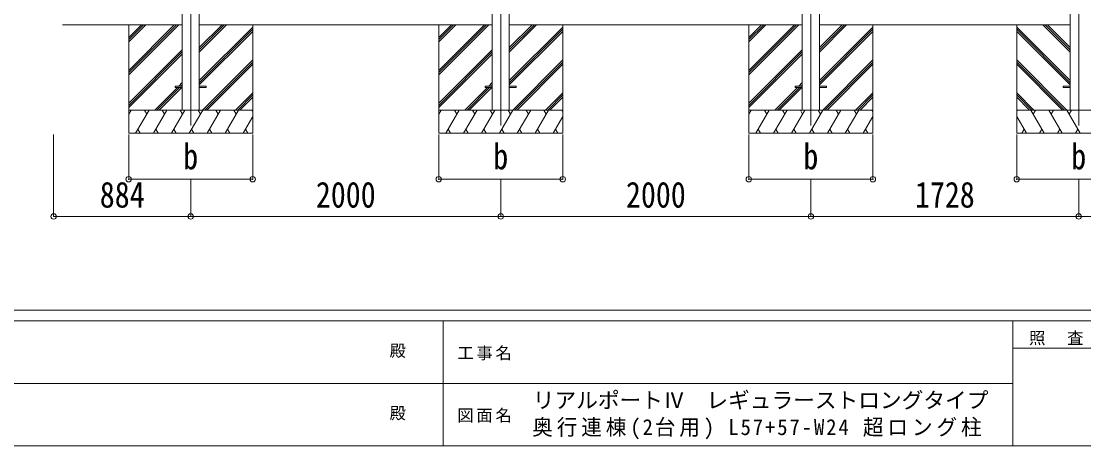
# Model space of a CAD drawing. Units: millimetres at full size. Extents: x -9783 to 9892, y -6828 to 6752.
# Drawn here: x -3190 to 3663, y -6828 to -4090 of the extents above; entities that cross this region are included whole.
import ezdxf
from ezdxf.enums import TextEntityAlignment as Align

# ---------------------------------------------------------------- set-up
doc = ezdxf.new("R2010")
doc.units = ezdxf.units.MM
doc.header["$LTSCALE"] = 35
doc.header["$PDMODE"] = 32
doc.header["$PDSIZE"] = 35
for name, color, linetype, lineweight in [('0-0_0', 7, 'Continuous', 9), ('0-1_本体', 4, 'Continuous', 9), ('0-2_部品', 7, 'Continuous', 9), ('0-8_PARTS2', 2, 'Continuous', 9), ('0-A_寸法', 6, 'Continuous', 9), ('F-0_240', 7, 'Continuous', 9)]:
    doc.layers.add(name, color=color, linetype=linetype, lineweight=lineweight)
doc.styles.add('ＭＳ ゴシック', font='')
doc.styles.get('ＭＳ ゴシック').set_extended_font_data('MS Gothic')

msp = doc.modelspace()

# ---------------------------------------------------------------- linework, layer by layer
at = {"layer": '0-0_0'}
for p, q in [((-2923.27, -4112.82), (-2152.27, -4112.82)), ((-2497.27, -4112.82), (-2497.27, -4812.82)), ((-2497.27, -4407), (-2203.09, -4112.82)), ((-2497.27, -4421.14), (-2188.94, -4112.82)), ((-2497.27, -4435.28), (-2174.8, -4112.82)), ((-2497.27, -4223.15), (-2386.93, -4112.82)), ((-2497.27, -4209.01), (-2401.08, -4112.82)), ((-2497.27, -4194.87), (-2415.22, -4112.82)), ((-2042.27, -4288.65), (-1866.43, -4112.82)), ((-2042.27, -4274.51), (-1880.58, -4112.82)), ((-2042.27, -4260.37), (-1894.72, -4112.82)), ((-2042.27, -4112.82), (-152.27, -4112.82)), ((-2042.27, -4472.5), (-1697.27, -4127.5)), ((-2042.27, -4486.64), (-1697.27, -4141.64)), ((-2042.27, -4500.78), (-1697.27, -4155.78)), ((-1697.27, -4112.82), (-1697.27, -4812.82)), ((-497.27, -4112.82), (-497.27, -4812.82)), ((-497.27, -4407), (-203.09, -4112.82)), ((-497.27, -4421.14), (-188.94, -4112.82)), ((-497.27, -4435.28), (-174.8, -4112.82)), ((-497.27, -4223.15), (-386.93, -4112.82)), ((-497.27, -4209.01), (-401.08, -4112.82)), ((-497.27, -4194.87), (-415.22, -4112.82)), ((-42.27, -4288.65), (133.57, -4112.82)), ((-42.27, -4274.51), (119.42, -4112.82)), ((-42.27, -4260.37), (105.28, -4112.82)), ((-42.27, -4112.82), (1847.73, -4112.82)), ((-42.27, -4472.5), (302.73, -4127.5)), ((-42.27, -4486.64), (302.73, -4141.64)), ((-42.27, -4500.78), (302.73, -4155.78)), ((302.73, -4112.82), (302.73, -4812.82)), ((1502.73, -4112.82), (1502.73, -4812.82)), ((1502.73, -4407), (1796.91, -4112.82)), ((1502.73, -4421.14), (1811.06, -4112.82)), ((1502.73, -4435.28), (1825.2, -4112.82)), ((1502.73, -4223.15), (1613.07, -4112.82)), ((1502.73, -4209.01), (1598.92, -4112.82)), ((1502.73, -4194.87), (1584.78, -4112.82)), ((1957.73, -4288.65), (2133.57, -4112.82)), ((1957.73, -4274.51), (2119.42, -4112.82)), ((1957.73, -4260.37), (2105.28, -4112.82)), ((1957.73, -4112.82), (3575.73, -4112.82)), ((1957.73, -4472.5), (2302.73, -4127.5)), ((1957.73, -4486.64), (2302.73, -4141.64)), ((1957.73, -4500.78), (2302.73, -4155.78)), ((2302.73, -4112.82), (2302.73, -4812.82)), ((3230.73, -4112.82), (3230.73, -4812.82)), ((3575.73, -4472.5), (3230.73, -4127.5)), ((3575.73, -4486.64), (3230.73, -4141.64)), ((3575.73, -4500.78), (3230.73, -4155.78)), ((3575.73, -4288.65), (3399.9, -4112.82)), ((3575.73, -4274.51), (3414.05, -4112.82)), ((3575.73, -4260.37), (3428.19, -4112.82)), ((-2497.27, -4619.13), (-2152.27, -4274.13)), ((-2497.27, -4633.27), (-2152.27, -4288.27)), ((-2497.27, -4647.41), (-2152.27, -4302.42)), ((-497.27, -4619.13), (-152.27, -4274.13)), ((-497.27, -4633.27), (-152.27, -4288.27)), ((-497.27, -4647.41), (-152.27, -4302.42)), ((1502.73, -4619.13), (1847.73, -4274.13)), ((1502.73, -4633.27), (1847.73, -4288.27)), ((1502.73, -4647.41), (1847.73, -4302.42)), ((-2020.46, -4662.82), (-1697.27, -4339.63)), ((-2006.31, -4662.82), (-1697.27, -4353.77)), ((-1992.17, -4662.82), (-1697.27, -4367.92)), ((-20.46, -4662.82), (302.73, -4339.63)), ((-6.31, -4662.82), (302.73, -4353.77)), ((7.83, -4662.82), (302.73, -4367.92)), ((1979.54, -4662.82), (2302.73, -4339.63)), ((1993.69, -4662.82), (2302.73, -4353.77)), ((2007.83, -4662.82), (2302.73, -4367.92)), ((3553.93, -4662.82), (3230.73, -4339.63)), ((3539.78, -4662.82), (3230.73, -4353.77)), ((3525.64, -4662.82), (3230.73, -4367.92)), ((-2328.82, -4662.82), (-2183.32, -4517.32)), ((-2314.68, -4662.82), (-2169.18, -4517.32)), ((-2300.54, -4662.82), (-2155.04, -4517.32)), ((-2174.32, -4508.32), (-2152.27, -4486.26)), ((-2160.18, -4508.32), (-2152.27, -4500.41)), ((-328.82, -4662.82), (-183.32, -4517.32)), ((-314.68, -4662.82), (-169.18, -4517.32)), ((-300.54, -4662.82), (-155.04, -4517.32)), ((-174.32, -4508.32), (-152.27, -4486.26)), ((-160.18, -4508.32), (-152.27, -4500.41)), ((1671.18, -4662.82), (1816.68, -4517.32)), ((1685.32, -4662.82), (1830.82, -4517.32)), ((1699.46, -4662.82), (1844.96, -4517.32)), ((1825.68, -4508.32), (1847.73, -4486.26)), ((1839.82, -4508.32), (1847.73, -4500.41)), ((-1808.32, -4662.82), (-1697.27, -4551.76)), ((-1794.18, -4662.82), (-1697.27, -4565.9)), ((-1780.04, -4662.82), (-1697.27, -4580.05)), ((191.68, -4662.82), (302.73, -4551.76)), ((205.82, -4662.82), (302.73, -4565.9)), ((219.96, -4662.82), (302.73, -4580.05)), ((2191.68, -4662.82), (2302.73, -4551.76)), ((2205.82, -4662.82), (2302.73, -4565.9)), ((2219.96, -4662.82), (2302.73, -4580.05)), ((3341.79, -4662.82), (3230.73, -4551.76)), ((3327.65, -4662.82), (3230.73, -4565.9)), ((3313.51, -4662.82), (3230.73, -4580.05)), ((-1697.27, -4662.82), (-2497.27, -4662.82)), ((-2497.27, -4690.32), (-2481.39, -4662.82)), ((-2452.52, -4812.82), (-2365.92, -4662.82)), ((-2380.92, -4688.8), (-2395.92, -4662.82)), ((-2337.05, -4812.82), (-2250.45, -4662.82)), ((-2265.45, -4688.8), (-2280.45, -4662.82)), ((-2221.58, -4812.82), (-2134.98, -4662.82)), ((-2149.98, -4688.8), (-2164.98, -4662.82)), ((-2106.11, -4812.82), (-2019.51, -4662.82)), ((-2034.51, -4688.8), (-2049.51, -4662.82)), ((-1990.64, -4812.82), (-1904.04, -4662.82)), ((-1919.04, -4688.8), (-1934.04, -4662.82)), ((-1875.17, -4812.82), (-1788.57, -4662.82)), ((-1818.57, -4662.82), (-1803.57, -4688.8)), ((-1759.7, -4812.82), (-1697.27, -4704.68)), ((-1703.1, -4662.82), (-1697.27, -4672.92)), ((302.73, -4662.82), (-497.27, -4662.82)), ((-497.27, -4690.32), (-481.39, -4662.82)), ((-452.52, -4812.82), (-365.92, -4662.82)), ((-380.92, -4688.8), (-395.92, -4662.82)), ((-337.05, -4812.82), (-250.45, -4662.82)), ((-265.45, -4688.8), (-280.45, -4662.82)), ((-221.58, -4812.82), (-134.98, -4662.82)), ((-149.98, -4688.8), (-164.98, -4662.82)), ((-106.11, -4812.82), (-19.51, -4662.82)), ((-34.51, -4688.8), (-49.51, -4662.82)), ((9.36, -4812.82), (95.96, -4662.82)), ((80.96, -4688.8), (65.96, -4662.82)), ((124.83, -4812.82), (211.43, -4662.82)), ((181.43, -4662.82), (196.43, -4688.8)), ((240.3, -4812.82), (302.73, -4704.68)), ((296.9, -4662.82), (302.73, -4672.92)), ((2302.73, -4662.82), (1502.73, -4662.82)), ((1502.73, -4690.32), (1518.61, -4662.82)), ((1547.48, -4812.82), (1634.08, -4662.82)), ((1619.08, -4688.8), (1604.08, -4662.82)), ((1662.95, -4812.82), (1749.55, -4662.82)), ((1734.55, -4688.8), (1719.55, -4662.82)), ((1778.42, -4812.82), (1865.02, -4662.82)), ((1850.02, -4688.8), (1835.02, -4662.82)), ((1893.89, -4812.82), (1980.49, -4662.82)), ((1965.49, -4688.8), (1950.49, -4662.82)), ((2009.36, -4812.82), (2095.96, -4662.82)), ((2080.96, -4688.8), (2065.96, -4662.82)), ((2124.83, -4812.82), (2211.43, -4662.82)), ((2181.43, -4662.82), (2196.43, -4688.8)), ((2240.3, -4812.82), (2302.73, -4704.68)), ((2296.9, -4662.82), (2302.73, -4672.92)), ((3230.73, -4662.82), (4030.73, -4662.82)), ((3236.57, -4662.82), (3230.73, -4672.92)), ((3293.17, -4812.82), (3230.73, -4704.68)), ((3408.64, -4812.82), (3322.04, -4662.82)), ((3352.04, -4662.82), (3337.04, -4688.8)), ((3524.11, -4812.82), (3437.51, -4662.82)), ((3452.51, -4688.8), (3467.51, -4662.82)), ((3639.58, -4812.82), (3552.98, -4662.82)), ((3567.98, -4688.8), (3582.98, -4662.82)), ((-2437.52, -4786.84), (-2422.52, -4812.82)), ((-2322.05, -4786.84), (-2307.05, -4812.82)), ((-2206.58, -4786.84), (-2191.58, -4812.82)), ((-2091.11, -4786.84), (-2076.11, -4812.82)), ((-1975.64, -4786.84), (-1960.64, -4812.82)), ((-1860.17, -4786.84), (-1845.17, -4812.82)), ((-1744.7, -4786.84), (-1729.7, -4812.82)), ((-437.52, -4786.84), (-422.52, -4812.82)), ((-322.05, -4786.84), (-307.05, -4812.82)), ((-206.58, -4786.84), (-191.58, -4812.82)), ((-91.11, -4786.84), (-76.11, -4812.82)), ((24.36, -4786.84), (39.36, -4812.82)), ((139.83, -4786.84), (154.83, -4812.82)), ((255.3, -4786.84), (270.3, -4812.82)), ((1562.48, -4786.84), (1577.48, -4812.82)), ((1677.95, -4786.84), (1692.95, -4812.82)), ((1793.42, -4786.84), (1808.42, -4812.82)), ((1908.89, -4786.84), (1923.89, -4812.82)), ((2024.36, -4786.84), (2039.36, -4812.82)), ((2139.83, -4786.84), (2154.83, -4812.82)), ((2255.3, -4786.84), (2270.3, -4812.82)), ((3278.17, -4786.84), (3263.17, -4812.82)), ((3393.64, -4786.84), (3378.64, -4812.82)), ((3509.11, -4786.84), (3494.11, -4812.82)), ((3624.58, -4786.84), (3609.58, -4812.82)), ((-2497.27, -4812.82), (-1697.27, -4812.82)), ((-497.27, -4812.82), (302.73, -4812.82)), ((1502.73, -4812.82), (2302.73, -4812.82)), ((4030.73, -4812.82), (3230.73, -4812.82))]:
    msp.add_line(p, q, dxfattribs=at)
at = {"layer": '0-1_本体'}
for p, q in [((-2152.27, -1182.82), (-2152.27, -4662.82)), ((-2042.27, -1182.82), (-2042.27, -4662.82)), ((-152.27, -1182.82), (-152.27, -4662.82)), ((-42.27, -1182.82), (-42.27, -4662.82)), ((1847.73, -1182.82), (1847.73, -4662.82)), ((1957.73, -1182.82), (1957.73, -4662.82)), ((3575.73, -1182.82), (3575.73, -4662.82))]:
    msp.add_line(p, q, dxfattribs=at)
at = {"layer": '0-2_部品', "color": 4}
for p, q in [((-2197.27, -4508.32), (-2197.27, -4517.32)), ((-2152.27, -4508.32), (-2197.27, -4508.32)), ((-2152.27, -4517.32), (-2197.27, -4517.32)), ((-1997.27, -4508.32), (-2042.27, -4508.32)), ((-1997.27, -4517.32), (-2042.27, -4517.32)), ((-1997.27, -4508.32), (-1997.27, -4517.32)), ((-197.27, -4508.32), (-197.27, -4517.32)), ((-152.27, -4508.32), (-197.27, -4508.32)), ((-152.27, -4517.32), (-197.27, -4517.32)), ((2.73, -4508.32), (-42.27, -4508.32)), ((2.73, -4517.32), (-42.27, -4517.32)), ((2.73, -4508.32), (2.73, -4517.32)), ((1802.73, -4508.32), (1802.73, -4517.32)), ((1847.73, -4508.32), (1802.73, -4508.32)), ((1847.73, -4517.32), (1802.73, -4517.32)), ((2002.73, -4508.32), (1957.73, -4508.32)), ((2002.73, -4517.32), (1957.73, -4517.32)), ((2002.73, -4508.32), (2002.73, -4517.32)), ((3530.73, -4508.32), (3530.73, -4517.32)), ((3530.73, -4508.32), (3575.73, -4508.32)), ((3530.73, -4517.32), (3575.73, -4517.32))]:
    msp.add_line(p, q, dxfattribs=at)
at = {"layer": '0-8_PARTS2'}
for p, q in [((-2097.27, -1216.68), (-2097.27, -4762.82)), ((-97.27, -1225.51), (-97.27, -4762.82)), ((1902.73, -1216.68), (1902.73, -4762.82)), ((3630.73, -1216.68), (3630.73, -4762.82))]:
    msp.add_line(p, q, dxfattribs=at)
at = {"layer": '0-A_寸法'}
for p, q in [((-2981.27, -5349.19), (-2981.27, -4820.24)), ((-2497.27, -5109.21), (-2497.27, -4820.24)), ((-1697.27, -5109.21), (-1697.27, -4820.24)), ((-497.27, -5109.21), (-497.27, -4820.24)), ((302.73, -5109.21), (302.73, -4820.24)), ((1502.73, -5109.21), (1502.73, -4820.24)), ((2302.73, -5109.21), (2302.73, -4820.24)), ((3230.73, -5109.21), (3230.73, -4820.24)), ((-2497.27, -5109.21), (-1697.27, -5109.21)), ((-2097.27, -5349.19), (-2097.27, -5109.21)), ((-497.27, -5109.21), (302.73, -5109.21)), ((-97.27, -5349.19), (-97.27, -5109.21)), ((1502.73, -5109.21), (2302.73, -5109.21)), ((1902.73, -5349.19), (1902.73, -5109.21)), ((4030.73, -5109.21), (3230.73, -5109.21)), ((3630.73, -5349.19), (3630.73, -5109.21)), ((-2981.27, -5349.19), (-2097.27, -5349.19)), ((-2097.27, -5349.19), (-97.27, -5349.19)), ((1902.73, -5349.19), (-97.27, -5349.19)), ((1902.73, -5349.19), (3630.73, -5349.19)), ((3630.73, -5349.19), (5630.73, -5349.19))]:
    msp.add_line(p, q, dxfattribs=at)
for p in [(-2497.27, -5109.21), (-1697.27, -5109.21), (-497.27, -5109.21), (302.73, -5109.21), (1502.73, -5109.21), (2302.73, -5109.21), (3230.73, -5109.21), (-2981.27, -5349.19), (-2097.27, -5349.19), (-97.27, -5349.19), (1902.73, -5349.19), (3630.73, -5349.19)]:
    msp.add_point(p, dxfattribs=at)
at = {"layer": 'F-0_240', "color": 5}
for p, q in [((-9783.03, -5953.1), (9396.97, -5953.1)), ((-9783.03, -6023.1), (6285.75, -6023.1)), ((-469.25, -6023.1), (-469.25, -6828.1)), ((3205.75, -6023.1), (3205.75, -6828.1)), ((3205.75, -6198.1), (5305.75, -6198.1)), ((-3969.25, -6425.6), (3205.75, -6425.6)), ((-9783.03, -6828.1), (9396.97, -6828.1))]:
    msp.add_line(p, q, dxfattribs=at)

# ---------------------------------------------------------------- texts
at = {"layer": '0-A_寸法', "color": 7, "style": 'ＭＳ ゴシック', "width": 0.85}
for s, p in [('b', (-2145.39, -5094.83)), ('b', (-145.39, -5094.83)), ('b', (1854.61, -5094.83)), ('b', (3582.61, -5094.83)), ('884', (-2683.64, -5342.19)), ('2000', (-1289.77, -5342.19)), ('2000', (710.23, -5342.19)), ('1728', (2574.23, -5342.19))]:
    msp.add_text(s, height=166.8, dxfattribs=at).set_placement(p, align=Align.BOTTOM_LEFT)
at = {"layer": 'F-0_240', "style": 'ＭＳ ゴシック'}
for s, height, p in [('殿', 76.98, (-814.24, -6276.85)), ('リアルポートⅣ\u3000レギュラーストロングタイプ', 102.6, (109.35, -6616.22)), ('殿', 76.98, (-814.24, -6679.35))]:
    msp.add_text(s, height=height, dxfattribs=at).set_placement(p, align=Align.BOTTOM_LEFT)
at = {"layer": 'F-0_240', "attachment_point": 7, "style": 'ＭＳ ゴシック'}
for s, insert, char_height in [('\\T1.17;照\u3000査', (3310.76, -6180.6), 76.98), ('\\T1.17;工事名', (-376.96, -6276.85), 76.98), ('\\T1.17;図面名', (-376.96, -6679.35), 76.98), ('\\T1.19;\\W0.95;奥行連棟(2台用)\\~L57+57-W24\\~超ロング柱', (105.77, -6786.55), 102.6)]:
    msp.add_mtext(s, dxfattribs=dict(at, insert=insert, char_height=char_height))

doc.saveas('drawing.dxf')
